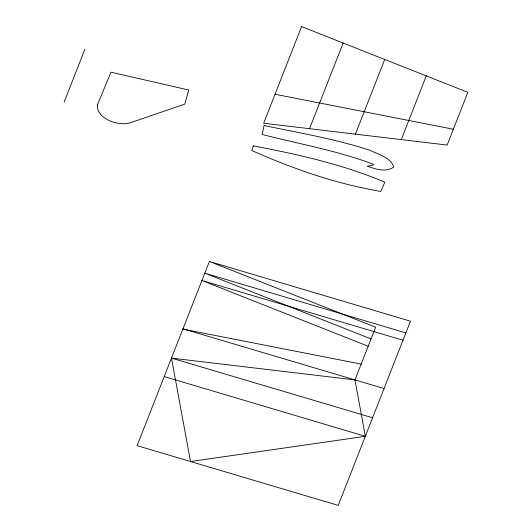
<?xml version="1.0" encoding="UTF-8"?>
<svg xmlns="http://www.w3.org/2000/svg" width="532" height="532" viewBox="0 0 532 532"><rect width="100%" height="100%" fill="white"/><g stroke="black" fill="none" stroke-linecap="round" stroke-linejoin="round"><path stroke-width="0.8" d="M64.159 102.044L84.921 49.15M209.402 261.465L137.11 445.65L338.239 505.4L410.451 321.188L209.402 261.465L375.652 327.2L354.957 379.914L365.351 436.32L190.529 461.517L171.47 358.103L354.957 379.914M309.531 128.691L343.153 43.032M355.403 134.144L384.716 59.471M401.274 139.597L426.278 75.903M275.037 94.25L453.357 129.236M182.848 329.115L361.168 364.101M405.849 332.906L204.807 273.175L371.05 338.917M402.977 340.227L201.934 280.497L368.177 346.239M182.968 328.823L384.031 388.553M171.47 358.103L372.58 417.78M164.222 376.57L365.351 436.32M264.085 125.552L262.09 134.436C299.416 144.066 337.847 150.709 373.923 164.508L372.107 165.445L367.153 166.17C375.552 169.016 385.853 172.794 393.82 166.942C390.402 157.266 378.378 154.526 370.026 150.297C335.519 139.025 299.569 132.927 264.085 125.552M97.323 105.09C96.472 119.082 119.215 126.623 130.406 122.746L184.797 104.099L188.707 90.014L110.982 72.192L97.323 105.09M253.318 145.874L251.776 150.503C293.092 168.87 336.184 183.912 380.879 191.427L384.776 182.163C342.754 164.368 297.993 154.38 253.318 145.874M301.591 26.6L263.659 123.238L447.146 145.05L467.841 92.335L301.591 26.6"/></g></svg>
